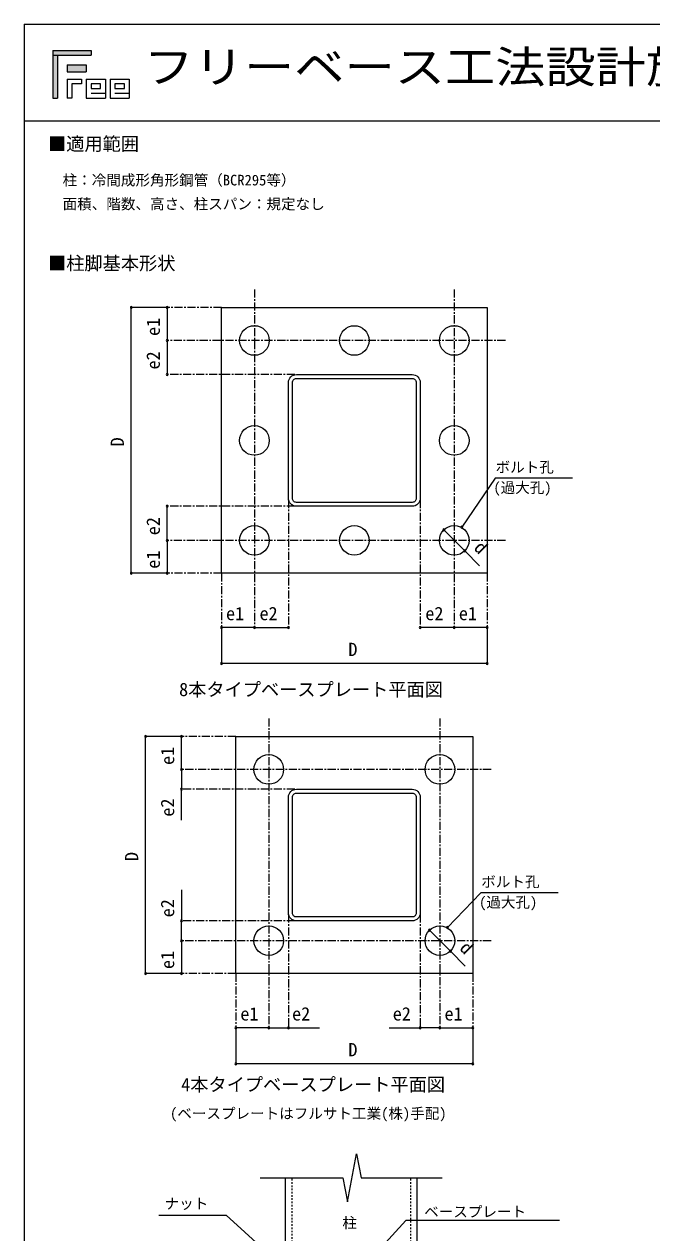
# Model space of a CAD drawing. Units: millimetres, scale not verified. Extents: x -29750 to 29507, y -17676 to 20635.
# Drawn here: x -29750 to -19895, y 1396 to 20375 of the extents above; entities that cross this region are included whole.
import ezdxf
from ezdxf.enums import TextEntityAlignment as Align

# ---------------------------------------------------------------- set-up
doc = ezdxf.new("R2010")
doc.units = ezdxf.units.MM
doc.header["$LTSCALE"] = 30
doc.linetypes.add('USER1', pattern=[6.773333, 4.233333, -0.846667, 0.846667, -0.846667])
doc.linetypes.add('USER3', pattern=[1.693333, 0.846667, -0.846667])
for name, color, linetype, lineweight in [('0-1_0-F', 7, 'Continuous', 9), ('0-2_0-8_文字', 7, 'Continuous', 18), ('0-3_0-0', 7, 'Continuous', 18)]:
    doc.layers.add(name, color=color, linetype=linetype, lineweight=lineweight)
doc.styles.add('ＭＳ ゴシック', font='')
doc.styles.get('ＭＳ ゴシック').set_extended_font_data('MS Gothic')

msp = doc.modelspace()

# ---------------------------------------------------------------- linework, layer by layer
at = {"layer": '0-1_0-F'}
for p, q in [((-29299.66, 19962.43), (-29299.66, 19887.43)), ((-29299.66, 19962.43), (-28699.66, 19962.43)), ((-28699.66, 19962.43), (-28699.66, 19887.43)), ((-29299.66, 19887.43), (-29299.66, 19212.43)), ((-29299.66, 19887.43), (-28699.66, 19887.43)), ((-29299.66, 19887.43), (-29224.66, 19887.43)), ((-29224.66, 19887.43), (-29224.66, 19212.43)), ((-29074.66, 19737.43), (-28774.66, 19737.43)), ((-29074.66, 19737.43), (-29074.66, 19624.93)), ((-29074.66, 19624.93), (-28774.66, 19624.93)), ((-28774.66, 19737.43), (-28774.66, 19624.93)), ((-29074.66, 19512.43), (-29074.66, 19212.43)), ((-28999.66, 19437.43), (-28999.66, 19212.43)), ((-28849.66, 19437.43), (-28999.66, 19437.43)), ((-28774.66, 19512.43), (-28474.66, 19512.43)), ((-28474.66, 19512.43), (-28474.66, 19212.43)), ((-28399.66, 19512.43), (-28099.66, 19512.43)), ((-28099.66, 19512.43), (-28099.66, 19212.43)), ((-29299.66, 19212.43), (-29224.66, 19212.43)), ((-28999.66, 19212.43), (-29074.66, 19212.43)), ((-28474.66, 19287.43), (-28699.66, 19287.43)), ((-28099.66, 19287.43), (-28324.66, 19287.43))]:
    msp.add_line(p, q, dxfattribs=at)
for points in [[(-29074.66, 19512.43), (-28849.66, 19512.43), (-28849.66, 19437.43)], [(-28774.66, 19512.43), (-28774.66, 19212.43), (-28474.66, 19212.43)], [(-28399.66, 19512.43), (-28399.66, 19212.43), (-28099.66, 19212.43)]]:
    msp.add_lwpolyline(points, dxfattribs=at)
for points in [[(-28699.66, 19437.43), (-28699.66, 19362.43), (-28549.66, 19362.43), (-28549.66, 19437.43)], [(-28324.66, 19437.43), (-28324.66, 19362.43), (-28174.66, 19362.43), (-28174.66, 19437.43)]]:
    msp.add_lwpolyline(points, close=True, dxfattribs=at)
for points in [[(-29299.66, 19962.43), (-28699.66, 19962.43), (-29299.66, 19887.43), (-28699.66, 19887.43)], [(-29299.66, 19887.43), (-29224.66, 19887.43), (-29299.66, 19212.43), (-29224.66, 19212.43)], [(-29074.66, 19737.43), (-28774.66, 19737.43), (-29074.66, 19624.93), (-28774.66, 19624.93)]]:
    msp.add_solid(points, dxfattribs=at)
at = {"layer": '0-3_0-0', "lineweight": 9}
for p, q in [((-29749.66, 20374.93), (-29749.66, -17675.56)), ((-29749.66, 20374.93), (29506.58, 20374.93)), ((-121.54, 18852.91), (-29749.66, 18852.91)), ((-26651.83, 11752.32), (-26651.83, 15924.65)), ((-26651.83, 15924.65), (-22479.5, 15924.65)), ((-22479.5, 15924.65), (-22479.5, 11752.32)), ((-25590.2, 14795.87), (-25578.74, 14817.32)), ((-25578.74, 14817.32), (-25563.31, 14836.12)), ((-25563.31, 14836.12), (-25544.5, 14851.55)), ((-25544.5, 14851.55), (-25523.05, 14863.02)), ((-25523.05, 14863.02), (-25499.78, 14870.08)), ((-25510.04, 14799.97), (-25499.31, 14805.7)), ((-25499.78, 14870.08), (-25475.57, 14872.46)), ((-25499.31, 14805.7), (-25487.67, 14809.23)), ((-25487.67, 14809.23), (-25475.57, 14810.42)), ((-25475.57, 14872.46), (-24565.67, 14872.46)), ((-25475.57, 14810.42), (-24565.67, 14810.42)), ((-24565.67, 14872.46), (-23655.76, 14872.46)), ((-24565.67, 14810.42), (-23655.76, 14810.42)), ((-23655.76, 14872.46), (-23631.56, 14870.08)), ((-23655.76, 14810.42), (-23643.66, 14809.23)), ((-23643.66, 14809.23), (-23632.02, 14805.7)), ((-23632.02, 14805.7), (-23621.3, 14799.97)), ((-23631.56, 14870.08), (-23608.28, 14863.02)), ((-23608.28, 14863.02), (-23586.83, 14851.55)), ((-23586.83, 14851.55), (-23568.03, 14836.12)), ((-23568.03, 14836.12), (-23552.6, 14817.32)), ((-23552.6, 14817.32), (-23541.13, 14795.87)), ((-25599.65, 14748.39), (-25597.26, 14772.59)), ((-25599.65, 13838.48), (-25599.65, 14748.39)), ((-25597.26, 14772.59), (-25590.2, 14795.87)), ((-25537.61, 14748.39), (-25536.42, 14760.49)), ((-25537.61, 13838.48), (-25537.61, 14748.39)), ((-25536.42, 14760.49), (-25532.89, 14772.13)), ((-25532.89, 14772.13), (-25527.15, 14782.85)), ((-25527.15, 14782.85), (-25519.44, 14792.25)), ((-25519.44, 14792.25), (-25510.04, 14799.97)), ((-23621.3, 14799.97), (-23611.89, 14792.25)), ((-23611.89, 14792.25), (-23604.18, 14782.85)), ((-23604.18, 14782.85), (-23598.45, 14772.13)), ((-23598.45, 14772.13), (-23594.92, 14760.49)), ((-23594.92, 14760.49), (-23593.72, 14748.39)), ((-23593.72, 14748.39), (-23593.72, 13838.48)), ((-23541.13, 14795.87), (-23534.07, 14772.59)), ((-23534.07, 14772.59), (-23531.69, 14748.39)), ((-23531.69, 14748.39), (-23531.69, 13838.48)), ((-25599.65, 12928.58), (-25599.65, 13838.48)), ((-25537.61, 12928.58), (-25537.61, 13838.48)), ((-23593.72, 13838.48), (-23593.72, 12928.58)), ((-23531.69, 13838.48), (-23531.69, 12928.58)), ((-25597.26, 12904.37), (-25599.65, 12928.58)), ((-25536.42, 12916.48), (-25537.61, 12928.58)), ((-25532.89, 12904.84), (-25536.42, 12916.48)), ((-23594.92, 12916.48), (-23598.45, 12904.84)), ((-23593.72, 12928.58), (-23594.92, 12916.48)), ((-23531.69, 12928.58), (-23534.07, 12904.37)), ((-25590.2, 12881.1), (-25597.26, 12904.37)), ((-25578.74, 12859.65), (-25590.2, 12881.1)), ((-25563.31, 12840.84), (-25578.74, 12859.65)), ((-25544.5, 12825.41), (-25563.31, 12840.84)), ((-25523.05, 12813.95), (-25544.5, 12825.41)), ((-25527.15, 12894.11), (-25532.89, 12904.84)), ((-25519.44, 12884.71), (-25527.15, 12894.11)), ((-25499.78, 12806.89), (-25523.05, 12813.95)), ((-25510.04, 12877), (-25519.44, 12884.71)), ((-25499.31, 12871.26), (-25510.04, 12877)), ((-25475.57, 12804.5), (-25499.78, 12806.89)), ((-25487.67, 12867.73), (-25499.31, 12871.26)), ((-25475.57, 12866.54), (-25487.67, 12867.73)), ((-24565.67, 12866.54), (-25475.57, 12866.54)), ((-24565.67, 12804.5), (-25475.57, 12804.5)), ((-23655.76, 12866.54), (-24565.67, 12866.54)), ((-23655.76, 12804.5), (-24565.67, 12804.5)), ((-23643.66, 12867.73), (-23655.76, 12866.54)), ((-23631.56, 12806.89), (-23655.76, 12804.5)), ((-23632.02, 12871.26), (-23643.66, 12867.73)), ((-23621.3, 12877), (-23632.02, 12871.26)), ((-23608.28, 12813.95), (-23631.56, 12806.89)), ((-23611.89, 12884.71), (-23621.3, 12877)), ((-23604.18, 12894.11), (-23611.89, 12884.71)), ((-23586.83, 12825.41), (-23608.28, 12813.95)), ((-23598.45, 12904.84), (-23604.18, 12894.11)), ((-23568.03, 12840.84), (-23586.83, 12825.41)), ((-23552.6, 12859.65), (-23568.03, 12840.84)), ((-23541.13, 12881.1), (-23552.6, 12859.65)), ((-23534.07, 12904.37), (-23541.13, 12881.1)), ((-22479.5, 11752.32), (-26651.83, 11752.32)), ((-25599.65, 6417.73), (-25599.65, 7327.63)), ((-25537.61, 6417.73), (-25537.61, 7327.63)), ((-25645.47, 591.59), (-25645.47, 2260.55)), ((-23577.51, 591.59), (-23577.51, 2260.55))]:
    msp.add_line(p, q, dxfattribs=at)
at = {"layer": '0-3_0-0', "color": 5, "linetype": 'USER1'}
for p, q in [((-26134.84, 16209.92), (-26134.84, 10900.21)), ((-22996.49, 16209.92), (-22996.49, 10900.21)), ((-26651.83, 15924.65), (-27503.94, 15924.65)), ((-22194.23, 15407.66), (-27503.94, 15407.66)), ((-25499.78, 14872.46), (-27503.94, 14872.46)), ((-25499.78, 12804.5), (-27503.94, 12804.5)), ((-25599.65, 12904.37), (-25599.65, 10900.21)), ((-23531.69, 12904.37), (-23531.69, 10900.21)), ((-22194.23, 12269.31), (-27503.94, 12269.31)), ((-26651.83, 11752.32), (-27503.94, 11752.32)), ((-26651.83, 11752.32), (-26651.83, 10900.21)), ((-22479.5, 11752.32), (-22479.5, 10900.21)), ((-25909.84, 9474.07), (-25909.84, 4614.36)), ((-23221.49, 9474.07), (-23221.49, 4614.36)), ((-26426.83, 9188.79), (-27278.94, 9188.79)), ((-22419.23, 8671.8), (-27278.94, 8671.8)), ((-25499.78, 8361.61), (-27278.94, 8361.61)), ((-25499.78, 6293.65), (-27278.94, 6293.65)), ((-25599.65, 6393.52), (-25599.65, 4614.36)), ((-23531.69, 6393.52), (-23531.69, 4614.36)), ((-22419.23, 5983.45), (-27278.94, 5983.45)), ((-26426.83, 5466.46), (-27278.94, 5466.46)), ((-26426.83, 5466.46), (-26426.83, 4614.36)), ((-22704.5, 5466.46), (-22704.5, 4614.36))]:
    msp.add_line(p, q, dxfattribs=at)
at = {"layer": '0-3_0-0', "color": 5}
for p, q in [((-28067.53, 11752.32), (-28067.53, 15924.65)), ((-27503.94, 15924.65), (-28067.53, 15924.65)), ((-22353.57, 13244.26), (-22877.1, 12476.11)), ((-21139.22, 13244.26), (-22353.57, 13244.26)), ((-27503.94, 12269.31), (-27503.94, 12804.5)), ((-27503.94, 12269.31), (-27503.94, 11752.32)), ((-27503.94, 11752.32), (-28067.53, 11752.32)), ((-26134.84, 10900.21), (-26651.83, 10900.21)), ((-26651.83, 10900.21), (-26651.83, 10336.62)), ((-26134.84, 10900.21), (-25599.65, 10900.21)), ((-22996.49, 10900.21), (-23531.69, 10900.21)), ((-22479.5, 10900.21), (-22996.49, 10900.21)), ((-22479.5, 10900.21), (-22479.5, 10336.62)), ((-22479.5, 10336.62), (-26651.83, 10336.62)), ((-27842.53, 5466.46), (-27842.53, 9188.79)), ((-27278.94, 9188.79), (-27842.53, 9188.79)), ((-27278.94, 8671.8), (-27278.94, 9188.79)), ((-27278.94, 8671.8), (-27278.94, 8361.61)), ((-27278.94, 7875.66), (-27278.94, 8361.61)), ((-27278.94, 6779.6), (-27278.94, 6293.65)), ((-22578.57, 6733.4), (-23102.1, 6190.25)), ((-21364.22, 6733.4), (-22578.57, 6733.4)), ((-27278.94, 5983.45), (-27278.94, 6293.65)), ((-23386, 6147.96), (-23056.99, 5818.95)), ((-27278.94, 5983.45), (-27278.94, 5466.46)), ((-23056.99, 5818.95), (-22823.41, 5585.37)), ((-27278.94, 5466.46), (-27842.53, 5466.46)), ((-26426.83, 4614.36), (-26426.83, 4050.77)), ((-25909.84, 4614.36), (-26426.83, 4614.36)), ((-25909.84, 4614.36), (-25599.65, 4614.36)), ((-25599.65, 4614.36), (-25113.69, 4614.36)), ((-24017.64, 4614.36), (-23531.69, 4614.36)), ((-23221.49, 4614.36), (-23531.69, 4614.36)), ((-23221.49, 4614.36), (-22704.5, 4614.36)), ((-22704.5, 4614.36), (-22704.5, 4050.77)), ((-22704.5, 4050.77), (-26426.83, 4050.77)), ((-26045.35, 2260.55), (-24744.25, 2260.55)), ((-24458.05, 2260.55), (-23184.37, 2260.55)), ((-27636.71, 1674.91), (-26576.5, 1674.91)), ((-26576.5, 1674.91), (-25989.49, 1139.6))]:
    msp.add_line(p, q, dxfattribs=at)
at = {"layer": '0-3_0-0', "color": 5, "linetype": 'USER3'}
for p, q in [((-25543.53, 591.59), (-25543.53, 2260.55)), ((-23679.45, 591.59), (-23679.45, 2260.55))]:
    msp.add_line(p, q, dxfattribs=at)
at = {"layer": '0-3_0-0', "color": 5}
for points in [[(-27503.94, 15924.65), (-27503.94, 15407.66), (-27503.94, 14872.46)], [(-23161, 12433.81), (-22831.99, 12104.8), (-22598.41, 11871.23)], [(-24744.25, 2260.55), (-24672.7, 1884.91), (-24529.6, 2636.19), (-24458.05, 2260.55)], [(-21343.52, 1588.62), (-23759.35, 1588.62), (-24779.98, 467.51)]]:
    msp.add_lwpolyline(points, dxfattribs=at)
at = {"layer": '0-3_0-0', "lineweight": 9}
msp.add_lwpolyline([(-26426.83, 9188.79), (-22704.5, 9188.79), (-22704.5, 5466.46), (-26426.83, 5466.46)], close=True, dxfattribs=at)
for points in [[(-25599.65, 7327.63), (-25599.65, 8237.53), (-25597.26, 8261.74), (-25590.2, 8285.01), (-25578.74, 8306.46), (-25563.31, 8325.27), (-25544.5, 8340.7), (-25523.05, 8352.16), (-25499.78, 8359.22), (-25475.57, 8361.61), (-24565.67, 8361.61), (-23655.76, 8361.61), (-23631.56, 8359.22), (-23608.28, 8352.16), (-23586.83, 8340.7), (-23568.03, 8325.27), (-23552.6, 8306.46), (-23541.13, 8285.01), (-23534.07, 8261.74), (-23531.69, 8237.53), (-23531.69, 7327.63), (-23531.69, 6417.73), (-23534.07, 6393.52), (-23541.13, 6370.24), (-23552.6, 6348.79), (-23568.03, 6329.99), (-23586.83, 6314.56), (-23608.28, 6303.09), (-23631.56, 6296.03), (-23655.76, 6293.65), (-24565.67, 6293.65), (-25475.57, 6293.65), (-25499.78, 6296.03), (-25523.05, 6303.09), (-25544.5, 6314.56), (-25563.31, 6329.99), (-25578.74, 6348.79), (-25590.2, 6370.24), (-25597.26, 6393.52), (-25599.65, 6417.73)], [(-25537.61, 7327.63), (-25537.61, 8237.53), (-25536.42, 8249.64), (-25532.89, 8261.27), (-25527.15, 8272), (-25519.44, 8281.4), (-25510.04, 8289.11), (-25499.31, 8294.85), (-25487.67, 8298.38), (-25475.57, 8299.57), (-24565.67, 8299.57), (-23655.76, 8299.57), (-23643.66, 8298.38), (-23632.02, 8294.85), (-23621.3, 8289.11), (-23611.89, 8281.4), (-23604.18, 8272), (-23598.45, 8261.27), (-23594.92, 8249.64), (-23593.72, 8237.53), (-23593.72, 7327.63), (-23593.72, 6417.73), (-23594.92, 6405.62), (-23598.45, 6393.98), (-23604.18, 6383.26), (-23611.89, 6373.86), (-23621.3, 6366.14), (-23632.02, 6360.41), (-23643.66, 6356.88), (-23655.76, 6355.69), (-24565.67, 6355.69), (-25475.57, 6355.69), (-25487.67, 6356.88), (-25499.31, 6360.41), (-25510.04, 6366.14), (-25519.44, 6373.86), (-25527.15, 6383.26), (-25532.89, 6393.98), (-25536.42, 6405.62), (-25537.61, 6417.73)]]:
    msp.add_lwpolyline(points, dxfattribs=at)
for centre in [(-26134.84, 15407.66), (-24565.67, 15407.66), (-22996.49, 15407.66), (-26134.84, 13838.48), (-22996.49, 13838.48), (-26134.84, 12269.31), (-24565.67, 12269.31), (-22996.49, 12269.31), (-25909.84, 8671.8), (-23221.49, 8671.8), (-25909.84, 5983.45), (-23221.49, 5983.45)]:
    msp.add_circle(centre, 232.65, dxfattribs=at)
at = {"layer": '0-3_0-0', "color": 5}
for centre, start, end in [((-28067.53, 15924.65), 90, 180), ((-28067.53, 15924.65), 180, 270), ((-28067.53, 15924.65), 0, 90), ((-28067.53, 15924.65), 270, 360), ((-27503.94, 15924.65), 90, 180), ((-27503.94, 15924.65), 180, 270), ((-27503.94, 15924.65), 0, 90), ((-27503.94, 15924.65), 270, 360), ((-27503.94, 15407.66), 90, 180), ((-27503.94, 15407.66), 90, 180), ((-27503.94, 15407.66), 180, 270), ((-27503.94, 15407.66), 180, 270), ((-27503.94, 15407.66), 0, 90), ((-27503.94, 15407.66), 0, 90), ((-27503.94, 15407.66), 270, 360), ((-27503.94, 15407.66), 270, 360), ((-27503.94, 14872.46), 90, 180), ((-27503.94, 14872.46), 180, 270), ((-27503.94, 14872.46), 0, 90), ((-27503.94, 14872.46), 270, 360), ((-27503.94, 12804.5), 90, 180), ((-27503.94, 12804.5), 180, 270), ((-27503.94, 12804.5), 0, 90), ((-27503.94, 12804.5), 270, 360), ((-23161, 12433.81), 90, 180), ((-23161, 12433.81), 180, 270), ((-23161, 12433.81), 0, 90), ((-23161, 12433.81), 270, 0), ((-22877.1, 12476.11), 90, 180), ((-22877.1, 12476.11), 180, 270), ((-22877.1, 12476.11), 0, 90), ((-22877.1, 12476.11), 270, 360), ((-27503.94, 12269.31), 90, 180), ((-27503.94, 12269.31), 180, 270), ((-27503.94, 12269.31), 0, 90), ((-27503.94, 12269.31), 270, 360), ((-22831.99, 12104.8), 90, 180), ((-22831.99, 12104.8), 180, 270), ((-22831.99, 12104.8), 0, 90), ((-22831.99, 12104.8), 270, 360), ((-28067.53, 11752.32), 90, 180), ((-28067.53, 11752.32), 0, 90), ((-27503.94, 11752.32), 90, 180), ((-27503.94, 11752.32), 90, 180), ((-27503.94, 11752.32), 0, 90), ((-27503.94, 11752.32), 0, 90), ((-28067.53, 11752.32), 180, 270), ((-28067.53, 11752.32), 270, 360), ((-27503.94, 11752.32), 180, 270), ((-27503.94, 11752.32), 180, 270), ((-27503.94, 11752.32), 270, 360), ((-27503.94, 11752.32), 270, 360), ((-26651.83, 10900.21), 90, 180), ((-26651.83, 10900.21), 90, 180), ((-26651.83, 10900.21), 180, 270), ((-26651.83, 10900.21), 180, 270), ((-26651.83, 10900.21), 360, 90), ((-26651.83, 10900.21), 360, 90), ((-26651.83, 10900.21), 270, 0), ((-26651.83, 10900.21), 270, 0), ((-26134.84, 10900.21), 90, 180), ((-26134.84, 10900.21), 180, 270), ((-26134.84, 10900.21), 0, 90), ((-26134.84, 10900.21), 270, 360), ((-25599.65, 10900.21), 90, 180), ((-25599.65, 10900.21), 180, 270), ((-25599.65, 10900.21), 0, 90), ((-25599.65, 10900.21), 270, 360), ((-23531.69, 10900.21), 90, 180), ((-23531.69, 10900.21), 180, 270), ((-23531.69, 10900.21), 0, 90), ((-23531.69, 10900.21), 270, 360), ((-22996.49, 10900.21), 90, 180), ((-22996.49, 10900.21), 180, 270), ((-22996.49, 10900.21), 0, 90), ((-22996.49, 10900.21), 270, 360), ((-22479.5, 10900.21), 90, 180), ((-22479.5, 10900.21), 180, 270), ((-22479.5, 10900.21), 0, 90), ((-22479.5, 10900.21), 270, 360), ((-26651.83, 10336.62), 90, 180), ((-26651.83, 10336.62), 180, 270), ((-26651.83, 10336.62), 360, 90), ((-26651.83, 10336.62), 270, 0), ((-22479.5, 10336.62), 90, 180), ((-22479.5, 10336.62), 180, 270), ((-22479.5, 10336.62), 0, 90), ((-22479.5, 10336.62), 270, 360), ((-27842.53, 9188.79), 90, 180), ((-27842.53, 9188.79), 180, 270), ((-27842.53, 9188.79), 0, 90), ((-27842.53, 9188.79), 270, 360), ((-27278.94, 9188.79), 90, 180), ((-27278.94, 9188.79), 180, 270), ((-27278.94, 9188.79), 0, 90), ((-27278.94, 9188.79), 270, 360), ((-27278.94, 8671.8), 90, 180), ((-27278.94, 8671.8), 180, 270), ((-27278.94, 8671.8), 0, 90), ((-27278.94, 8671.8), 270, 360), ((-27278.94, 8361.61), 90, 180), ((-27278.94, 8361.61), 180, 270), ((-27278.94, 8361.61), 0, 90), ((-27278.94, 8361.61), 270, 360), ((-27278.94, 6293.65), 90, 180), ((-27278.94, 6293.65), 180, 270), ((-27278.94, 6293.65), 0, 90), ((-27278.94, 6293.65), 270, 360), ((-23386, 6147.96), 90, 180), ((-23386, 6147.96), 180, 270), ((-23386, 6147.96), 360, 90), ((-23386, 6147.96), 270, 0), ((-23102.1, 6190.25), 90, 180), ((-23102.1, 6190.25), 180, 270), ((-23102.1, 6190.25), 0, 90), ((-23102.1, 6190.25), 270, 360), ((-27278.94, 5983.45), 90, 180), ((-27278.94, 5983.45), 180, 270), ((-27278.94, 5983.45), 0, 90), ((-27278.94, 5983.45), 270, 360), ((-23056.99, 5818.95), 90, 180), ((-23056.99, 5818.95), 180, 270), ((-23056.99, 5818.95), 0, 90), ((-23056.99, 5818.95), 270, 360), ((-27842.53, 5466.46), 90, 180), ((-27842.53, 5466.46), 180, 270), ((-27842.53, 5466.46), 0, 90), ((-27842.53, 5466.46), 270, 360), ((-27278.94, 5466.46), 90, 180), ((-27278.94, 5466.46), 180, 270), ((-27278.94, 5466.46), 0, 90), ((-27278.94, 5466.46), 270, 360), ((-26426.83, 4614.36), 90, 180), ((-26426.83, 4614.36), 180, 270), ((-26426.83, 4614.36), 360, 90), ((-26426.83, 4614.36), 270, 0), ((-25909.84, 4614.36), 90, 180), ((-25909.84, 4614.36), 180, 270), ((-25909.84, 4614.36), 0, 90), ((-25909.84, 4614.36), 270, 360), ((-25599.65, 4614.36), 90, 180), ((-25599.65, 4614.36), 180, 270), ((-25599.65, 4614.36), 0, 90), ((-25599.65, 4614.36), 270, 360), ((-23531.69, 4614.36), 90, 180), ((-23531.69, 4614.36), 180, 270), ((-23531.69, 4614.36), 0, 90), ((-23531.69, 4614.36), 270, 360), ((-23221.49, 4614.36), 90, 180), ((-23221.49, 4614.36), 180, 270), ((-23221.49, 4614.36), 0, 90), ((-23221.49, 4614.36), 270, 360), ((-22704.5, 4614.36), 90, 180), ((-22704.5, 4614.36), 180, 270), ((-22704.5, 4614.36), 0, 90), ((-22704.5, 4614.36), 270, 360), ((-26426.83, 4050.77), 90, 180), ((-26426.83, 4050.77), 180, 270), ((-26426.83, 4050.77), 360, 90), ((-26426.83, 4050.77), 270, 0), ((-22704.5, 4050.77), 90, 180), ((-22704.5, 4050.77), 180, 270), ((-22704.5, 4050.77), 0, 90), ((-22704.5, 4050.77), 270, 360)]:
    msp.add_arc(centre, 15, start, end, dxfattribs=at)

# ---------------------------------------------------------------- texts
at = {"layer": '0-2_0-8_文字', "style": 'ＭＳ ゴシック'}
msp.add_text('(ベースプレートはフルサト工業(株)手配)', height=167.6, dxfattribs=at).set_placement((-27459.97, 3137.13), align=Align.BOTTOM_LEFT)
at = {"layer": '0-3_0-0', "style": 'ＭＳ ゴシック', "width": 1.15}
msp.add_text('フリーベース工法設計施工標準図', height=502.8, dxfattribs=at).set_placement((-27874.66, 19301.83), align=Align.BOTTOM_LEFT)
at = {"layer": '0-3_0-0', "style": 'ＭＳ ゴシック'}
for s, height, p in [('■適用範囲', 209.5, (-29374.66, 18327.8)), ('\u3000柱：冷間成形角形鋼管（BCR295等）', 167.6, (-29374.66, 17792.23)), ('\u3000面積、階数、高さ、柱スパン：規定なし', 167.6, (-29374.66, 17417.23)), ('■柱脚基本形状', 209.5, (-29374.66, 16452.8)), ('ボルト孔', 167.6, (-22347.75, 13285.7)), ('(過大孔)', 167.6, (-22382.28, 12963.79)), ('e1', 209.5, (-26580.83, 10953.09)), ('e2', 209.5, (-26054.74, 10953.09)), ('e2', 209.5, (-23451.59, 10953.09)), ('e1', 209.5, (-22925.5, 10953.09)), ('D', 209.5, (-24659.42, 10389.5)), ('8本タイプベースプレート平面図', 209.5, (-27317.15, 9760.88)), ('ボルト孔', 167.6, (-22572.75, 6774.84)), ('(過大孔)', 167.6, (-22607.28, 6452.93)), ('e2', 209.5, (-25543.4, 4667.24)), ('e2', 209.5, (-23962.94, 4667.24)), ('e1', 209.5, (-26355.83, 4667.24)), ('e1', 209.5, (-23150.5, 4667.24)), ('D', 209.5, (-24659.42, 4103.64)), ('4本タイプベースプレート平面図', 209.5, (-27284.42, 3557.18)), ('ナット', 167.6, (-27544.67, 1720.26)), ('ベースプレート', 167.6, (-23469.29, 1593.78)), ('柱', 167.6, (-24753.66, 1419.21))]:
    msp.add_text(s, height=height, dxfattribs=at).set_placement(p, align=Align.BOTTOM_LEFT)
for s, rotation, p in [('e1', 90, (-27556.81, 15478.65)), ('e2', 90, (-27556.81, 14952.56)), ('D', 90, (-28120.4, 13744.73)), ('e2', 90, (-27556.81, 12349.41)), ('d', 315, (-22746.49, 12093.58)), ('e1', 90, (-27556.81, 11823.31)), ('e1', 90, (-27331.81, 8742.8)), ('e2', 90, (-27331.81, 7930.36)), ('D', 90, (-27895.4, 7233.88)), ('e2', 90, (-27331.81, 6349.9)), ('d', 315, (-22971.49, 5807.73)), ('e1', 90, (-27331.81, 5537.46))]:
    msp.add_text(s, height=209.5, rotation=rotation, dxfattribs=at).set_placement(p, align=Align.BOTTOM_LEFT)

doc.saveas('drawing.dxf')
